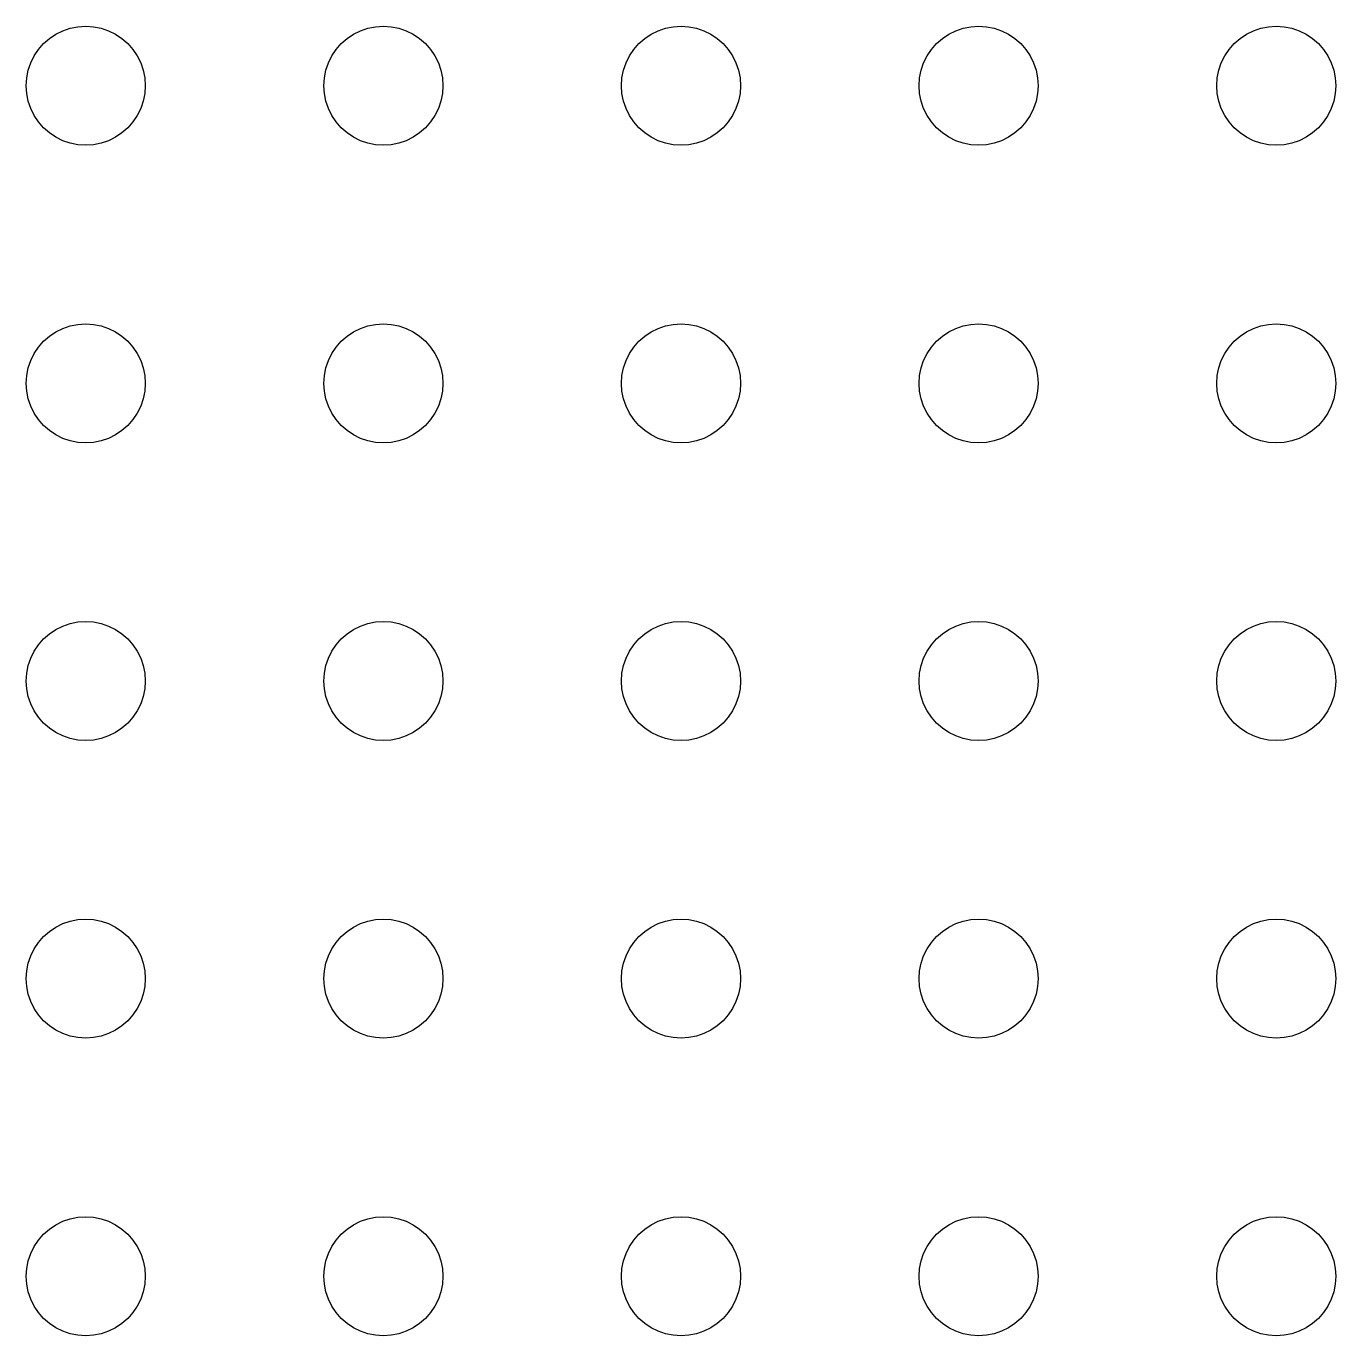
# Model space of a CAD drawing. Header units: metres. Extents: x -141 to 141, y -141 to 141.
# Drawn here: x -3 to 63, y -3 to 63 of the extents above; entities that cross this region are included whole.
import ezdxf

# ---------------------------------------------------------------- set-up
doc = ezdxf.new("R2010")
doc.units = ezdxf.units.M

msp = doc.modelspace()

# ---------------------------------------------------------------- linework, layer by layer
for p, q in [((-1.5, 62.5981), (-1.14804, 62.7716)), ((-1.14804, 62.7716), (-0.77644, 62.8978)), ((-0.77644, 62.8978), (-0.39157, 62.9743)), ((-0.39157, 62.9743), (0, 63)), ((0, 63), (0.39157, 62.9743)), ((0.39157, 62.9743), (0.77644, 62.8978)), ((0.77644, 62.8978), (1.14804, 62.7716)), ((1.14804, 62.7716), (1.5, 62.5981)), ((13.5, 62.5981), (13.8519, 62.7716)), ((13.8519, 62.7716), (14.2235, 62.8978)), ((14.2235, 62.8978), (14.6084, 62.9743)), ((14.6084, 62.9743), (15, 63)), ((15, 63), (15.3916, 62.9743)), ((15.3916, 62.9743), (15.7764, 62.8978)), ((15.7764, 62.8978), (16.148, 62.7716)), ((16.148, 62.7716), (16.5, 62.5981)), ((28.5, 62.5981), (28.8519, 62.7716)), ((28.8519, 62.7716), (29.2235, 62.8978)), ((29.2235, 62.8978), (29.6084, 62.9743)), ((29.6084, 62.9743), (30, 63)), ((30, 63), (30.3916, 62.9743)), ((30.3916, 62.9743), (30.7764, 62.8978)), ((30.7764, 62.8978), (31.148, 62.7716)), ((31.148, 62.7716), (31.5, 62.5981)), ((43.5, 62.5981), (43.8519, 62.7716)), ((43.8519, 62.7716), (44.2235, 62.8978)), ((44.2235, 62.8978), (44.6084, 62.9743)), ((44.6084, 62.9743), (45, 63)), ((45, 63), (45.3916, 62.9743)), ((45.3916, 62.9743), (45.7765, 62.8978)), ((45.7765, 62.8978), (46.148, 62.7716)), ((46.148, 62.7716), (46.5, 62.5981)), ((58.5, 62.5981), (58.8519, 62.7716)), ((58.8519, 62.7716), (59.2235, 62.8978)), ((59.2235, 62.8978), (59.6084, 62.9743)), ((59.6084, 62.9743), (60, 63)), ((60, 63), (60.3916, 62.9743)), ((60.3916, 62.9743), (60.7765, 62.8978)), ((60.7765, 62.8978), (61.148, 62.7716)), ((61.148, 62.7716), (61.5, 62.5981)), ((-2.38005, 61.8263), (-2.12131, 62.1213)), ((-2.12131, 62.1213), (-1.82628, 62.3801)), ((-1.82628, 62.3801), (-1.5, 62.5981)), ((1.5, 62.5981), (1.82628, 62.3801)), ((1.82628, 62.3801), (2.12131, 62.1213)), ((2.12131, 62.1213), (2.38005, 61.8263)), ((12.6199, 61.8263), (12.8787, 62.1213)), ((12.8787, 62.1213), (13.1737, 62.3801)), ((13.1737, 62.3801), (13.5, 62.5981)), ((16.5, 62.5981), (16.8263, 62.3801)), ((16.8263, 62.3801), (17.1213, 62.1213)), ((17.1213, 62.1213), (17.3801, 61.8263)), ((27.6199, 61.8263), (27.8787, 62.1213)), ((27.8787, 62.1213), (28.1737, 62.3801)), ((28.1737, 62.3801), (28.5, 62.5981)), ((31.5, 62.5981), (31.8263, 62.3801)), ((31.8263, 62.3801), (32.1213, 62.1213)), ((32.1213, 62.1213), (32.3801, 61.8263)), ((42.6199, 61.8263), (42.8787, 62.1213)), ((42.8787, 62.1213), (43.1737, 62.3801)), ((43.1737, 62.3801), (43.5, 62.5981)), ((46.5, 62.5981), (46.8263, 62.3801)), ((46.8263, 62.3801), (47.1213, 62.1213)), ((47.1213, 62.1213), (47.3801, 61.8263)), ((57.6199, 61.8263), (57.8787, 62.1213)), ((57.8787, 62.1213), (58.1737, 62.3801)), ((58.1737, 62.3801), (58.5, 62.5981)), ((61.5, 62.5981), (61.8263, 62.3801)), ((61.8263, 62.3801), (62.1213, 62.1213)), ((62.1213, 62.1213), (62.3801, 61.8263)), ((-2.77164, 61.148), (-2.59807, 61.5)), ((-2.59807, 61.5), (-2.38005, 61.8263)), ((2.38005, 61.8263), (2.59807, 61.5)), ((2.59807, 61.5), (2.77164, 61.148)), ((12.2283, 61.148), (12.4019, 61.5)), ((12.4019, 61.5), (12.6199, 61.8263)), ((17.3801, 61.8263), (17.5981, 61.5)), ((17.5981, 61.5), (17.7716, 61.148)), ((27.2283, 61.148), (27.4019, 61.5)), ((27.4019, 61.5), (27.6199, 61.8263)), ((32.3801, 61.8263), (32.5981, 61.5)), ((32.5981, 61.5), (32.7716, 61.148)), ((42.2284, 61.148), (42.4019, 61.5)), ((42.4019, 61.5), (42.6199, 61.8263)), ((47.3801, 61.8263), (47.5981, 61.5)), ((47.5981, 61.5), (47.7716, 61.148)), ((57.2284, 61.148), (57.4019, 61.5)), ((57.4019, 61.5), (57.6199, 61.8263)), ((62.3801, 61.8263), (62.5981, 61.5)), ((62.5981, 61.5), (62.7716, 61.148)), ((-2.97432, 60.3916), (-2.89777, 60.7765)), ((-2.89777, 60.7765), (-2.77164, 61.148)), ((2.77164, 61.148), (2.89777, 60.7765)), ((2.89777, 60.7765), (2.97432, 60.3916)), ((12.0257, 60.3916), (12.1022, 60.7765)), ((12.1022, 60.7765), (12.2283, 61.148)), ((17.7716, 61.148), (17.8978, 60.7765)), ((17.8978, 60.7765), (17.9743, 60.3916)), ((27.0257, 60.3916), (27.1022, 60.7765)), ((27.1022, 60.7765), (27.2283, 61.148)), ((32.7716, 61.148), (32.8978, 60.7765)), ((32.8978, 60.7765), (32.9743, 60.3916)), ((42.0257, 60.3916), (42.1022, 60.7765)), ((42.1022, 60.7765), (42.2284, 61.148)), ((47.7716, 61.148), (47.8978, 60.7765)), ((47.8978, 60.7765), (47.9743, 60.3916)), ((57.0257, 60.3916), (57.1022, 60.7765)), ((57.1022, 60.7765), (57.2284, 61.148)), ((62.7716, 61.148), (62.8978, 60.7765)), ((62.8978, 60.7765), (62.9743, 60.3916)), ((-3, 60), (-2.97432, 60.3916)), ((2.97432, 60.3916), (3, 60)), ((12, 60), (12.0257, 60.3916)), ((17.9743, 60.3916), (18, 60)), ((27, 60), (27.0257, 60.3916)), ((32.9743, 60.3916), (33, 60)), ((42, 60), (42.0257, 60.3916)), ((47.9743, 60.3916), (48, 60)), ((57, 60), (57.0257, 60.3916)), ((62.9743, 60.3916), (63, 60)), ((-2.97432, 59.6084), (-3, 60)), ((-2.89777, 59.2235), (-2.97432, 59.6084)), ((2.97432, 59.6084), (2.89777, 59.2235)), ((3, 60), (2.97432, 59.6084)), ((12.0257, 59.6084), (12, 60)), ((12.1022, 59.2235), (12.0257, 59.6084)), ((17.9743, 59.6084), (17.8978, 59.2235)), ((18, 60), (17.9743, 59.6084)), ((27.0257, 59.6084), (27, 60)), ((27.1022, 59.2235), (27.0257, 59.6084)), ((32.9743, 59.6084), (32.8978, 59.2235)), ((33, 60), (32.9743, 59.6084)), ((42.0257, 59.6084), (42, 60)), ((42.1022, 59.2235), (42.0257, 59.6084)), ((47.9743, 59.6084), (47.8978, 59.2235)), ((48, 60), (47.9743, 59.6084)), ((57.0257, 59.6084), (57, 60)), ((57.1022, 59.2235), (57.0257, 59.6084)), ((62.9743, 59.6084), (62.8978, 59.2235)), ((63, 60), (62.9743, 59.6084)), ((-2.77164, 58.8519), (-2.89777, 59.2235)), ((-2.59807, 58.5), (-2.77164, 58.8519)), ((2.77164, 58.8519), (2.59807, 58.5)), ((2.89777, 59.2235), (2.77164, 58.8519)), ((12.2283, 58.8519), (12.1022, 59.2235)), ((12.4019, 58.5), (12.2283, 58.8519)), ((17.7716, 58.8519), (17.5981, 58.5)), ((17.8978, 59.2235), (17.7716, 58.8519)), ((27.2283, 58.8519), (27.1022, 59.2235)), ((27.4019, 58.5), (27.2283, 58.8519)), ((32.7716, 58.8519), (32.5981, 58.5)), ((32.8978, 59.2235), (32.7716, 58.8519)), ((42.2284, 58.8519), (42.1022, 59.2235)), ((42.4019, 58.5), (42.2284, 58.8519)), ((47.7716, 58.8519), (47.5981, 58.5)), ((47.8978, 59.2235), (47.7716, 58.8519)), ((57.2284, 58.8519), (57.1022, 59.2235)), ((57.4019, 58.5), (57.2284, 58.8519)), ((62.7716, 58.8519), (62.5981, 58.5)), ((62.8978, 59.2235), (62.7716, 58.8519)), ((-2.38005, 58.1737), (-2.59807, 58.5)), ((-2.12131, 57.8787), (-2.38005, 58.1737)), ((2.38005, 58.1737), (2.12131, 57.8787)), ((2.59807, 58.5), (2.38005, 58.1737)), ((12.6199, 58.1737), (12.4019, 58.5)), ((12.8787, 57.8787), (12.6199, 58.1737)), ((17.3801, 58.1737), (17.1213, 57.8787)), ((17.5981, 58.5), (17.3801, 58.1737)), ((27.6199, 58.1737), (27.4019, 58.5)), ((27.8787, 57.8787), (27.6199, 58.1737)), ((32.3801, 58.1737), (32.1213, 57.8787)), ((32.5981, 58.5), (32.3801, 58.1737)), ((42.6199, 58.1737), (42.4019, 58.5)), ((42.8787, 57.8787), (42.6199, 58.1737)), ((47.3801, 58.1737), (47.1213, 57.8787)), ((47.5981, 58.5), (47.3801, 58.1737)), ((57.6199, 58.1737), (57.4019, 58.5)), ((57.8787, 57.8787), (57.6199, 58.1737)), ((62.3801, 58.1737), (62.1213, 57.8787)), ((62.5981, 58.5), (62.3801, 58.1737)), ((-1.82628, 57.6199), (-2.12131, 57.8787)), ((-1.5, 57.4019), (-1.82628, 57.6199)), ((1.82628, 57.6199), (1.5, 57.4019)), ((2.12131, 57.8787), (1.82628, 57.6199)), ((13.1737, 57.6199), (12.8787, 57.8787)), ((13.5, 57.4019), (13.1737, 57.6199)), ((16.8263, 57.6199), (16.5, 57.4019)), ((17.1213, 57.8787), (16.8263, 57.6199)), ((28.1737, 57.6199), (27.8787, 57.8787)), ((28.5, 57.4019), (28.1737, 57.6199)), ((31.8263, 57.6199), (31.5, 57.4019)), ((32.1213, 57.8787), (31.8263, 57.6199)), ((43.1737, 57.6199), (42.8787, 57.8787)), ((43.5, 57.4019), (43.1737, 57.6199)), ((46.8263, 57.6199), (46.5, 57.4019)), ((47.1213, 57.8787), (46.8263, 57.6199)), ((58.1737, 57.6199), (57.8787, 57.8787)), ((58.5, 57.4019), (58.1737, 57.6199)), ((61.8263, 57.6199), (61.5, 57.4019)), ((62.1213, 57.8787), (61.8263, 57.6199)), ((-1.14804, 57.2284), (-1.5, 57.4019)), ((-0.77644, 57.1022), (-1.14804, 57.2284)), ((-0.39157, 57.0257), (-0.77644, 57.1022)), ((0, 57), (-0.39157, 57.0257)), ((0.39157, 57.0257), (0, 57)), ((0.77644, 57.1022), (0.39157, 57.0257)), ((1.14804, 57.2284), (0.77644, 57.1022)), ((1.5, 57.4019), (1.14804, 57.2284)), ((13.8519, 57.2284), (13.5, 57.4019)), ((14.2235, 57.1022), (13.8519, 57.2284)), ((14.6084, 57.0257), (14.2235, 57.1022)), ((15, 57), (14.6084, 57.0257)), ((15.3916, 57.0257), (15, 57)), ((15.7764, 57.1022), (15.3916, 57.0257)), ((16.148, 57.2284), (15.7764, 57.1022)), ((16.5, 57.4019), (16.148, 57.2284)), ((28.8519, 57.2284), (28.5, 57.4019)), ((29.2235, 57.1022), (28.8519, 57.2284)), ((29.6084, 57.0257), (29.2235, 57.1022)), ((30, 57), (29.6084, 57.0257)), ((30.3916, 57.0257), (30, 57)), ((30.7764, 57.1022), (30.3916, 57.0257)), ((31.148, 57.2284), (30.7764, 57.1022)), ((31.5, 57.4019), (31.148, 57.2284)), ((43.8519, 57.2284), (43.5, 57.4019)), ((44.2235, 57.1022), (43.8519, 57.2284)), ((44.6084, 57.0257), (44.2235, 57.1022)), ((45, 57), (44.6084, 57.0257)), ((45.3916, 57.0257), (45, 57)), ((45.7765, 57.1022), (45.3916, 57.0257)), ((46.148, 57.2284), (45.7765, 57.1022)), ((46.5, 57.4019), (46.148, 57.2284)), ((58.8519, 57.2284), (58.5, 57.4019)), ((59.2235, 57.1022), (58.8519, 57.2284)), ((59.6084, 57.0257), (59.2235, 57.1022)), ((60, 57), (59.6084, 57.0257)), ((60.3916, 57.0257), (60, 57)), ((60.7765, 57.1022), (60.3916, 57.0257)), ((61.148, 57.2284), (60.7765, 57.1022)), ((61.5, 57.4019), (61.148, 57.2284)), ((-1.82628, 47.3801), (-1.5, 47.5981)), ((-1.5, 47.5981), (-1.14804, 47.7716)), ((-1.14804, 47.7716), (-0.77644, 47.8978)), ((-0.77644, 47.8978), (-0.39157, 47.9743)), ((-0.39157, 47.9743), (0, 48)), ((0, 48), (0.39157, 47.9743)), ((0.39157, 47.9743), (0.77644, 47.8978)), ((0.77644, 47.8978), (1.14804, 47.7716)), ((1.14804, 47.7716), (1.5, 47.5981)), ((1.5, 47.5981), (1.82628, 47.3801)), ((13.1737, 47.3801), (13.5, 47.5981)), ((13.5, 47.5981), (13.8519, 47.7716)), ((13.8519, 47.7716), (14.2235, 47.8978)), ((14.2235, 47.8978), (14.6084, 47.9743)), ((14.6084, 47.9743), (15, 48)), ((15, 48), (15.3916, 47.9743)), ((15.3916, 47.9743), (15.7764, 47.8978)), ((15.7764, 47.8978), (16.148, 47.7716)), ((16.148, 47.7716), (16.5, 47.5981)), ((16.5, 47.5981), (16.8263, 47.3801)), ((28.1737, 47.3801), (28.5, 47.5981)), ((28.5, 47.5981), (28.8519, 47.7716)), ((28.8519, 47.7716), (29.2235, 47.8978)), ((29.2235, 47.8978), (29.6084, 47.9743)), ((29.6084, 47.9743), (30, 48)), ((30, 48), (30.3916, 47.9743)), ((30.3916, 47.9743), (30.7764, 47.8978)), ((30.7764, 47.8978), (31.148, 47.7716)), ((31.148, 47.7716), (31.5, 47.5981)), ((31.5, 47.5981), (31.8263, 47.3801)), ((43.1737, 47.3801), (43.5, 47.5981)), ((43.5, 47.5981), (43.8519, 47.7716)), ((43.8519, 47.7716), (44.2235, 47.8978)), ((44.2235, 47.8978), (44.6084, 47.9743)), ((44.6084, 47.9743), (45, 48)), ((45, 48), (45.3916, 47.9743)), ((45.3916, 47.9743), (45.7765, 47.8978)), ((45.7765, 47.8978), (46.148, 47.7716)), ((46.148, 47.7716), (46.5, 47.5981)), ((46.5, 47.5981), (46.8263, 47.3801)), ((58.1737, 47.3801), (58.5, 47.5981)), ((58.5, 47.5981), (58.8519, 47.7716)), ((58.8519, 47.7716), (59.2235, 47.8978)), ((59.2235, 47.8978), (59.6084, 47.9743)), ((59.6084, 47.9743), (60, 48)), ((60, 48), (60.3916, 47.9743)), ((60.3916, 47.9743), (60.7765, 47.8978)), ((60.7765, 47.8978), (61.148, 47.7716)), ((61.148, 47.7716), (61.5, 47.5981)), ((61.5, 47.5981), (61.8263, 47.3801)), ((-2.38005, 46.8263), (-2.12131, 47.1213)), ((-2.12131, 47.1213), (-1.82628, 47.3801)), ((1.82628, 47.3801), (2.12131, 47.1213)), ((2.12131, 47.1213), (2.38005, 46.8263)), ((12.6199, 46.8263), (12.8787, 47.1213)), ((12.8787, 47.1213), (13.1737, 47.3801)), ((16.8263, 47.3801), (17.1213, 47.1213)), ((17.1213, 47.1213), (17.3801, 46.8263)), ((27.6199, 46.8263), (27.8787, 47.1213)), ((27.8787, 47.1213), (28.1737, 47.3801)), ((31.8263, 47.3801), (32.1213, 47.1213)), ((32.1213, 47.1213), (32.3801, 46.8263)), ((42.6199, 46.8263), (42.8787, 47.1213)), ((42.8787, 47.1213), (43.1737, 47.3801)), ((46.8263, 47.3801), (47.1213, 47.1213)), ((47.1213, 47.1213), (47.3801, 46.8263)), ((57.6199, 46.8263), (57.8787, 47.1213)), ((57.8787, 47.1213), (58.1737, 47.3801)), ((61.8263, 47.3801), (62.1213, 47.1213)), ((62.1213, 47.1213), (62.3801, 46.8263)), ((-2.77164, 46.148), (-2.59807, 46.5)), ((-2.59807, 46.5), (-2.38005, 46.8263)), ((2.38005, 46.8263), (2.59807, 46.5)), ((2.59807, 46.5), (2.77164, 46.148)), ((12.2283, 46.148), (12.4019, 46.5)), ((12.4019, 46.5), (12.6199, 46.8263)), ((17.3801, 46.8263), (17.5981, 46.5)), ((17.5981, 46.5), (17.7716, 46.148)), ((27.2283, 46.148), (27.4019, 46.5)), ((27.4019, 46.5), (27.6199, 46.8263)), ((32.3801, 46.8263), (32.5981, 46.5)), ((32.5981, 46.5), (32.7716, 46.148)), ((42.2284, 46.148), (42.4019, 46.5)), ((42.4019, 46.5), (42.6199, 46.8263)), ((47.3801, 46.8263), (47.5981, 46.5)), ((47.5981, 46.5), (47.7716, 46.148)), ((57.2284, 46.148), (57.4019, 46.5)), ((57.4019, 46.5), (57.6199, 46.8263)), ((62.3801, 46.8263), (62.5981, 46.5)), ((62.5981, 46.5), (62.7716, 46.148)), ((-2.97432, 45.3916), (-2.89777, 45.7765)), ((-2.89777, 45.7765), (-2.77164, 46.148)), ((2.77164, 46.148), (2.89777, 45.7765)), ((2.89777, 45.7765), (2.97432, 45.3916)), ((12.0257, 45.3916), (12.1022, 45.7765)), ((12.1022, 45.7765), (12.2283, 46.148)), ((17.7716, 46.148), (17.8978, 45.7765)), ((17.8978, 45.7765), (17.9743, 45.3916)), ((27.0257, 45.3916), (27.1022, 45.7765)), ((27.1022, 45.7765), (27.2283, 46.148)), ((32.7716, 46.148), (32.8978, 45.7765)), ((32.8978, 45.7765), (32.9743, 45.3916)), ((42.0257, 45.3916), (42.1022, 45.7765)), ((42.1022, 45.7765), (42.2284, 46.148)), ((47.7716, 46.148), (47.8978, 45.7765)), ((47.8978, 45.7765), (47.9743, 45.3916)), ((57.0257, 45.3916), (57.1022, 45.7765)), ((57.1022, 45.7765), (57.2284, 46.148)), ((62.7716, 46.148), (62.8978, 45.7765)), ((62.8978, 45.7765), (62.9743, 45.3916)), ((-3, 45), (-2.97432, 45.3916)), ((-2.97432, 44.6084), (-3, 45)), ((2.97432, 45.3916), (3, 45)), ((3, 45), (2.97432, 44.6084)), ((12, 45), (12.0257, 45.3916)), ((12.0257, 44.6084), (12, 45)), ((17.9743, 45.3916), (18, 45)), ((18, 45), (17.9743, 44.6084)), ((27, 45), (27.0257, 45.3916)), ((27.0257, 44.6084), (27, 45)), ((32.9743, 45.3916), (33, 45)), ((33, 45), (32.9743, 44.6084)), ((42, 45), (42.0257, 45.3916)), ((42.0257, 44.6084), (42, 45)), ((47.9743, 45.3916), (48, 45)), ((48, 45), (47.9743, 44.6084)), ((57, 45), (57.0257, 45.3916)), ((57.0257, 44.6084), (57, 45)), ((62.9743, 45.3916), (63, 45)), ((63, 45), (62.9743, 44.6084)), ((-2.89777, 44.2235), (-2.97432, 44.6084)), ((-2.77164, 43.8519), (-2.89777, 44.2235)), ((2.89777, 44.2235), (2.77164, 43.8519)), ((2.97432, 44.6084), (2.89777, 44.2235)), ((12.1022, 44.2235), (12.0257, 44.6084)), ((12.2283, 43.8519), (12.1022, 44.2235)), ((17.8978, 44.2235), (17.7716, 43.8519)), ((17.9743, 44.6084), (17.8978, 44.2235)), ((27.1022, 44.2235), (27.0257, 44.6084)), ((27.2283, 43.8519), (27.1022, 44.2235)), ((32.8978, 44.2235), (32.7716, 43.8519)), ((32.9743, 44.6084), (32.8978, 44.2235)), ((42.1022, 44.2235), (42.0257, 44.6084)), ((42.2284, 43.8519), (42.1022, 44.2235)), ((47.8978, 44.2235), (47.7716, 43.8519)), ((47.9743, 44.6084), (47.8978, 44.2235)), ((57.1022, 44.2235), (57.0257, 44.6084)), ((57.2284, 43.8519), (57.1022, 44.2235)), ((62.8978, 44.2235), (62.7716, 43.8519)), ((62.9743, 44.6084), (62.8978, 44.2235)), ((-2.59807, 43.5), (-2.77164, 43.8519)), ((2.77164, 43.8519), (2.59807, 43.5)), ((12.4019, 43.5), (12.2283, 43.8519)), ((17.7716, 43.8519), (17.5981, 43.5)), ((27.4019, 43.5), (27.2283, 43.8519)), ((32.7716, 43.8519), (32.5981, 43.5)), ((42.4019, 43.5), (42.2284, 43.8519)), ((47.7716, 43.8519), (47.5981, 43.5)), ((57.4019, 43.5), (57.2284, 43.8519)), ((62.7716, 43.8519), (62.5981, 43.5)), ((-2.38005, 43.1737), (-2.59807, 43.5)), ((-2.12131, 42.8787), (-2.38005, 43.1737)), ((2.38005, 43.1737), (2.12131, 42.8787)), ((2.59807, 43.5), (2.38005, 43.1737)), ((12.6199, 43.1737), (12.4019, 43.5)), ((12.8787, 42.8787), (12.6199, 43.1737)), ((17.3801, 43.1737), (17.1213, 42.8787)), ((17.5981, 43.5), (17.3801, 43.1737)), ((27.6199, 43.1737), (27.4019, 43.5)), ((27.8787, 42.8787), (27.6199, 43.1737)), ((32.3801, 43.1737), (32.1213, 42.8787)), ((32.5981, 43.5), (32.3801, 43.1737)), ((42.6199, 43.1737), (42.4019, 43.5)), ((42.8787, 42.8787), (42.6199, 43.1737)), ((47.3801, 43.1737), (47.1213, 42.8787)), ((47.5981, 43.5), (47.3801, 43.1737)), ((57.6199, 43.1737), (57.4019, 43.5)), ((57.8787, 42.8787), (57.6199, 43.1737)), ((62.3801, 43.1737), (62.1213, 42.8787)), ((62.5981, 43.5), (62.3801, 43.1737)), ((-1.82628, 42.6199), (-2.12131, 42.8787)), ((-1.5, 42.4019), (-1.82628, 42.6199)), ((-1.14804, 42.2284), (-1.5, 42.4019)), ((1.5, 42.4019), (1.14804, 42.2284)), ((1.82628, 42.6199), (1.5, 42.4019)), ((2.12131, 42.8787), (1.82628, 42.6199)), ((13.1737, 42.6199), (12.8787, 42.8787)), ((13.5, 42.4019), (13.1737, 42.6199)), ((13.8519, 42.2284), (13.5, 42.4019)), ((16.5, 42.4019), (16.148, 42.2284)), ((16.8263, 42.6199), (16.5, 42.4019)), ((17.1213, 42.8787), (16.8263, 42.6199)), ((28.1737, 42.6199), (27.8787, 42.8787)), ((28.5, 42.4019), (28.1737, 42.6199)), ((28.8519, 42.2284), (28.5, 42.4019)), ((31.5, 42.4019), (31.148, 42.2284)), ((31.8263, 42.6199), (31.5, 42.4019)), ((32.1213, 42.8787), (31.8263, 42.6199)), ((43.1737, 42.6199), (42.8787, 42.8787)), ((43.5, 42.4019), (43.1737, 42.6199)), ((43.8519, 42.2284), (43.5, 42.4019)), ((46.5, 42.4019), (46.148, 42.2284)), ((46.8263, 42.6199), (46.5, 42.4019)), ((47.1213, 42.8787), (46.8263, 42.6199)), ((58.1737, 42.6199), (57.8787, 42.8787)), ((58.5, 42.4019), (58.1737, 42.6199)), ((58.8519, 42.2284), (58.5, 42.4019)), ((61.5, 42.4019), (61.148, 42.2284)), ((61.8263, 42.6199), (61.5, 42.4019)), ((62.1213, 42.8787), (61.8263, 42.6199)), ((-0.77644, 42.1022), (-1.14804, 42.2284)), ((-0.39157, 42.0257), (-0.77644, 42.1022)), ((0, 42), (-0.39157, 42.0257)), ((0.39157, 42.0257), (0, 42)), ((0.77644, 42.1022), (0.39157, 42.0257)), ((1.14804, 42.2284), (0.77644, 42.1022)), ((14.2235, 42.1022), (13.8519, 42.2284)), ((14.6084, 42.0257), (14.2235, 42.1022)), ((15, 42), (14.6084, 42.0257)), ((15.3916, 42.0257), (15, 42)), ((15.7764, 42.1022), (15.3916, 42.0257)), ((16.148, 42.2284), (15.7764, 42.1022)), ((29.2235, 42.1022), (28.8519, 42.2284)), ((29.6084, 42.0257), (29.2235, 42.1022)), ((30, 42), (29.6084, 42.0257)), ((30.3916, 42.0257), (30, 42)), ((30.7764, 42.1022), (30.3916, 42.0257)), ((31.148, 42.2284), (30.7764, 42.1022)), ((44.2235, 42.1022), (43.8519, 42.2284)), ((44.6084, 42.0257), (44.2235, 42.1022)), ((45, 42), (44.6084, 42.0257)), ((45.3916, 42.0257), (45, 42)), ((45.7765, 42.1022), (45.3916, 42.0257)), ((46.148, 42.2284), (45.7765, 42.1022)), ((59.2235, 42.1022), (58.8519, 42.2284)), ((59.6084, 42.0257), (59.2235, 42.1022)), ((60, 42), (59.6084, 42.0257)), ((60.3916, 42.0257), (60, 42)), ((60.7765, 42.1022), (60.3916, 42.0257)), ((61.148, 42.2284), (60.7765, 42.1022)), ((-0.39157, 32.9743), (0, 33)), ((0, 33), (0.39157, 32.9743)), ((14.6084, 32.9743), (15, 33)), ((15, 33), (15.3916, 32.9743)), ((29.6084, 32.9743), (30, 33)), ((30, 33), (30.3916, 32.9743)), ((44.6084, 32.9743), (45, 33)), ((45, 33), (45.3916, 32.9743)), ((59.6084, 32.9743), (60, 33)), ((60, 33), (60.3916, 32.9743)), ((-2.12131, 32.1213), (-1.82628, 32.3801)), ((-1.82628, 32.3801), (-1.5, 32.5981)), ((-1.5, 32.5981), (-1.14804, 32.7716)), ((-1.14804, 32.7716), (-0.77644, 32.8978)), ((-0.77644, 32.8978), (-0.39157, 32.9743)), ((0.39157, 32.9743), (0.77644, 32.8978)), ((0.77644, 32.8978), (1.14804, 32.7716)), ((1.14804, 32.7716), (1.5, 32.5981)), ((1.5, 32.5981), (1.82628, 32.3801)), ((1.82628, 32.3801), (2.12131, 32.1213)), ((12.8787, 32.1213), (13.1737, 32.3801)), ((13.1737, 32.3801), (13.5, 32.5981)), ((13.5, 32.5981), (13.8519, 32.7716)), ((13.8519, 32.7716), (14.2235, 32.8978)), ((14.2235, 32.8978), (14.6084, 32.9743)), ((15.3916, 32.9743), (15.7764, 32.8978)), ((15.7764, 32.8978), (16.148, 32.7716)), ((16.148, 32.7716), (16.5, 32.5981)), ((16.5, 32.5981), (16.8263, 32.3801)), ((16.8263, 32.3801), (17.1213, 32.1213)), ((27.8787, 32.1213), (28.1737, 32.3801)), ((28.1737, 32.3801), (28.5, 32.5981)), ((28.5, 32.5981), (28.8519, 32.7716)), ((28.8519, 32.7716), (29.2235, 32.8978)), ((29.2235, 32.8978), (29.6084, 32.9743)), ((30.3916, 32.9743), (30.7764, 32.8978)), ((30.7764, 32.8978), (31.148, 32.7716)), ((31.148, 32.7716), (31.5, 32.5981)), ((31.5, 32.5981), (31.8263, 32.3801)), ((31.8263, 32.3801), (32.1213, 32.1213)), ((42.8787, 32.1213), (43.1737, 32.3801)), ((43.1737, 32.3801), (43.5, 32.5981)), ((43.5, 32.5981), (43.8519, 32.7716)), ((43.8519, 32.7716), (44.2235, 32.8978)), ((44.2235, 32.8978), (44.6084, 32.9743)), ((45.3916, 32.9743), (45.7765, 32.8978)), ((45.7765, 32.8978), (46.148, 32.7716)), ((46.148, 32.7716), (46.5, 32.5981)), ((46.5, 32.5981), (46.8263, 32.3801)), ((46.8263, 32.3801), (47.1213, 32.1213)), ((57.8787, 32.1213), (58.1737, 32.3801)), ((58.1737, 32.3801), (58.5, 32.5981)), ((58.5, 32.5981), (58.8519, 32.7716)), ((58.8519, 32.7716), (59.2235, 32.8978)), ((59.2235, 32.8978), (59.6084, 32.9743)), ((60.3916, 32.9743), (60.7765, 32.8978)), ((60.7765, 32.8978), (61.148, 32.7716)), ((61.148, 32.7716), (61.5, 32.5981)), ((61.5, 32.5981), (61.8263, 32.3801)), ((61.8263, 32.3801), (62.1213, 32.1213)), ((-2.59807, 31.5), (-2.38005, 31.8263)), ((-2.38005, 31.8263), (-2.12131, 32.1213)), ((2.12131, 32.1213), (2.38005, 31.8263)), ((2.38005, 31.8263), (2.59807, 31.5)), ((12.4019, 31.5), (12.6199, 31.8263)), ((12.6199, 31.8263), (12.8787, 32.1213)), ((17.1213, 32.1213), (17.3801, 31.8263)), ((17.3801, 31.8263), (17.5981, 31.5)), ((27.4019, 31.5), (27.6199, 31.8263)), ((27.6199, 31.8263), (27.8787, 32.1213)), ((32.1213, 32.1213), (32.3801, 31.8263)), ((32.3801, 31.8263), (32.5981, 31.5)), ((42.4019, 31.5), (42.6199, 31.8263)), ((42.6199, 31.8263), (42.8787, 32.1213)), ((47.1213, 32.1213), (47.3801, 31.8263)), ((47.3801, 31.8263), (47.5981, 31.5)), ((57.4019, 31.5), (57.6199, 31.8263)), ((57.6199, 31.8263), (57.8787, 32.1213)), ((62.1213, 32.1213), (62.3801, 31.8263)), ((62.3801, 31.8263), (62.5981, 31.5)), ((-2.89777, 30.7764), (-2.77164, 31.148)), ((-2.77164, 31.148), (-2.59807, 31.5)), ((2.59807, 31.5), (2.77164, 31.148)), ((2.77164, 31.148), (2.89777, 30.7764)), ((12.1022, 30.7764), (12.2283, 31.148)), ((12.2283, 31.148), (12.4019, 31.5)), ((17.5981, 31.5), (17.7716, 31.148)), ((17.7716, 31.148), (17.8978, 30.7764)), ((27.1022, 30.7764), (27.2283, 31.148)), ((27.2283, 31.148), (27.4019, 31.5)), ((32.5981, 31.5), (32.7716, 31.148)), ((32.7716, 31.148), (32.8978, 30.7764)), ((42.1022, 30.7764), (42.2284, 31.148)), ((42.2284, 31.148), (42.4019, 31.5)), ((47.5981, 31.5), (47.7716, 31.148)), ((47.7716, 31.148), (47.8978, 30.7764)), ((57.1022, 30.7764), (57.2284, 31.148)), ((57.2284, 31.148), (57.4019, 31.5)), ((62.5981, 31.5), (62.7716, 31.148)), ((62.7716, 31.148), (62.8978, 30.7764)), ((-3, 30), (-2.97432, 30.3916)), ((-2.97432, 30.3916), (-2.89777, 30.7764)), ((2.89777, 30.7764), (2.97432, 30.3916)), ((2.97432, 30.3916), (3, 30)), ((12, 30), (12.0257, 30.3916)), ((12.0257, 30.3916), (12.1022, 30.7764)), ((17.8978, 30.7764), (17.9743, 30.3916)), ((17.9743, 30.3916), (18, 30)), ((27, 30), (27.0257, 30.3916)), ((27.0257, 30.3916), (27.1022, 30.7764)), ((32.8978, 30.7764), (32.9743, 30.3916)), ((32.9743, 30.3916), (33, 30)), ((42, 30), (42.0257, 30.3916)), ((42.0257, 30.3916), (42.1022, 30.7764)), ((47.8978, 30.7764), (47.9743, 30.3916)), ((47.9743, 30.3916), (48, 30)), ((57, 30), (57.0257, 30.3916)), ((57.0257, 30.3916), (57.1022, 30.7764)), ((62.8978, 30.7764), (62.9743, 30.3916)), ((62.9743, 30.3916), (63, 30)), ((-2.97432, 29.6084), (-3, 30)), ((3, 30), (2.97432, 29.6084)), ((12.0257, 29.6084), (12, 30)), ((18, 30), (17.9743, 29.6084)), ((27.0257, 29.6084), (27, 30)), ((33, 30), (32.9743, 29.6084)), ((42.0257, 29.6084), (42, 30)), ((48, 30), (47.9743, 29.6084)), ((57.0257, 29.6084), (57, 30)), ((63, 30), (62.9743, 29.6084)), ((-2.89777, 29.2235), (-2.97432, 29.6084)), ((-2.77164, 28.8519), (-2.89777, 29.2235)), ((2.89777, 29.2235), (2.77164, 28.8519)), ((2.97432, 29.6084), (2.89777, 29.2235)), ((12.1022, 29.2235), (12.0257, 29.6084)), ((12.2283, 28.8519), (12.1022, 29.2235)), ((17.8978, 29.2235), (17.7716, 28.8519)), ((17.9743, 29.6084), (17.8978, 29.2235)), ((27.1022, 29.2235), (27.0257, 29.6084)), ((27.2283, 28.8519), (27.1022, 29.2235)), ((32.8978, 29.2235), (32.7716, 28.8519)), ((32.9743, 29.6084), (32.8978, 29.2235)), ((42.1022, 29.2235), (42.0257, 29.6084)), ((42.2284, 28.8519), (42.1022, 29.2235)), ((47.8978, 29.2235), (47.7716, 28.8519)), ((47.9743, 29.6084), (47.8978, 29.2235)), ((57.1022, 29.2235), (57.0257, 29.6084)), ((57.2284, 28.8519), (57.1022, 29.2235)), ((62.8978, 29.2235), (62.7716, 28.8519)), ((62.9743, 29.6084), (62.8978, 29.2235)), ((-2.59807, 28.5), (-2.77164, 28.8519)), ((-2.38005, 28.1737), (-2.59807, 28.5)), ((2.59807, 28.5), (2.38005, 28.1737)), ((2.77164, 28.8519), (2.59807, 28.5)), ((12.4019, 28.5), (12.2283, 28.8519)), ((12.6199, 28.1737), (12.4019, 28.5)), ((17.5981, 28.5), (17.3801, 28.1737)), ((17.7716, 28.8519), (17.5981, 28.5)), ((27.4019, 28.5), (27.2283, 28.8519)), ((27.6199, 28.1737), (27.4019, 28.5)), ((32.5981, 28.5), (32.3801, 28.1737)), ((32.7716, 28.8519), (32.5981, 28.5)), ((42.4019, 28.5), (42.2284, 28.8519)), ((42.6199, 28.1737), (42.4019, 28.5)), ((47.5981, 28.5), (47.3801, 28.1737)), ((47.7716, 28.8519), (47.5981, 28.5)), ((57.4019, 28.5), (57.2284, 28.8519)), ((57.6199, 28.1737), (57.4019, 28.5)), ((62.5981, 28.5), (62.3801, 28.1737)), ((62.7716, 28.8519), (62.5981, 28.5)), ((-2.12131, 27.8787), (-2.38005, 28.1737)), ((-1.82628, 27.6199), (-2.12131, 27.8787)), ((2.12131, 27.8787), (1.82628, 27.6199)), ((2.38005, 28.1737), (2.12131, 27.8787)), ((12.8787, 27.8787), (12.6199, 28.1737)), ((13.1737, 27.6199), (12.8787, 27.8787)), ((17.1213, 27.8787), (16.8263, 27.6199)), ((17.3801, 28.1737), (17.1213, 27.8787)), ((27.8787, 27.8787), (27.6199, 28.1737)), ((28.1737, 27.6199), (27.8787, 27.8787)), ((32.1213, 27.8787), (31.8263, 27.6199)), ((32.3801, 28.1737), (32.1213, 27.8787)), ((42.8787, 27.8787), (42.6199, 28.1737)), ((43.1737, 27.6199), (42.8787, 27.8787)), ((47.1213, 27.8787), (46.8263, 27.6199)), ((47.3801, 28.1737), (47.1213, 27.8787)), ((57.8787, 27.8787), (57.6199, 28.1737)), ((58.1737, 27.6199), (57.8787, 27.8787)), ((62.1213, 27.8787), (61.8263, 27.6199)), ((62.3801, 28.1737), (62.1213, 27.8787)), ((-1.5, 27.4019), (-1.82628, 27.6199)), ((-1.14804, 27.2283), (-1.5, 27.4019)), ((-0.77644, 27.1022), (-1.14804, 27.2283)), ((-0.39157, 27.0257), (-0.77644, 27.1022)), ((0.77644, 27.1022), (0.39157, 27.0257)), ((1.14804, 27.2283), (0.77644, 27.1022)), ((1.5, 27.4019), (1.14804, 27.2283)), ((1.82628, 27.6199), (1.5, 27.4019)), ((13.5, 27.4019), (13.1737, 27.6199)), ((13.8519, 27.2283), (13.5, 27.4019)), ((14.2235, 27.1022), (13.8519, 27.2283)), ((14.6084, 27.0257), (14.2235, 27.1022)), ((15.7764, 27.1022), (15.3916, 27.0257)), ((16.148, 27.2283), (15.7764, 27.1022)), ((16.5, 27.4019), (16.148, 27.2283)), ((16.8263, 27.6199), (16.5, 27.4019)), ((28.5, 27.4019), (28.1737, 27.6199)), ((28.8519, 27.2283), (28.5, 27.4019)), ((29.2235, 27.1022), (28.8519, 27.2283)), ((29.6084, 27.0257), (29.2235, 27.1022)), ((30.7764, 27.1022), (30.3916, 27.0257)), ((31.148, 27.2283), (30.7764, 27.1022)), ((31.5, 27.4019), (31.148, 27.2283)), ((31.8263, 27.6199), (31.5, 27.4019)), ((43.5, 27.4019), (43.1737, 27.6199)), ((43.8519, 27.2283), (43.5, 27.4019)), ((44.2235, 27.1022), (43.8519, 27.2283)), ((44.6084, 27.0257), (44.2235, 27.1022)), ((45.7765, 27.1022), (45.3916, 27.0257)), ((46.148, 27.2283), (45.7765, 27.1022)), ((46.5, 27.4019), (46.148, 27.2283)), ((46.8263, 27.6199), (46.5, 27.4019)), ((58.5, 27.4019), (58.1737, 27.6199)), ((58.8519, 27.2283), (58.5, 27.4019)), ((59.2235, 27.1022), (58.8519, 27.2283)), ((59.6084, 27.0257), (59.2235, 27.1022)), ((60.7765, 27.1022), (60.3916, 27.0257)), ((61.148, 27.2283), (60.7765, 27.1022)), ((61.5, 27.4019), (61.148, 27.2283)), ((61.8263, 27.6199), (61.5, 27.4019)), ((0, 27), (-0.39157, 27.0257)), ((0.39157, 27.0257), (0, 27)), ((15, 27), (14.6084, 27.0257)), ((15.3916, 27.0257), (15, 27)), ((30, 27), (29.6084, 27.0257)), ((30.3916, 27.0257), (30, 27)), ((45, 27), (44.6084, 27.0257)), ((45.3916, 27.0257), (45, 27)), ((60, 27), (59.6084, 27.0257)), ((60.3916, 27.0257), (60, 27)), ((-1.14804, 17.7716), (-0.77644, 17.8978)), ((-0.77644, 17.8978), (-0.39157, 17.9743)), ((-0.39157, 17.9743), (0, 18)), ((0, 18), (0.39157, 17.9743)), ((0.39157, 17.9743), (0.77644, 17.8978)), ((0.77644, 17.8978), (1.14804, 17.7716)), ((13.8519, 17.7716), (14.2235, 17.8978)), ((14.2235, 17.8978), (14.6084, 17.9743)), ((14.6084, 17.9743), (15, 18)), ((15, 18), (15.3916, 17.9743)), ((15.3916, 17.9743), (15.7764, 17.8978)), ((15.7764, 17.8978), (16.148, 17.7716)), ((28.8519, 17.7716), (29.2235, 17.8978)), ((29.2235, 17.8978), (29.6084, 17.9743)), ((29.6084, 17.9743), (30, 18)), ((30, 18), (30.3916, 17.9743)), ((30.3916, 17.9743), (30.7764, 17.8978)), ((30.7764, 17.8978), (31.148, 17.7716)), ((43.8519, 17.7716), (44.2235, 17.8978)), ((44.2235, 17.8978), (44.6084, 17.9743)), ((44.6084, 17.9743), (45, 18)), ((45, 18), (45.3916, 17.9743)), ((45.3916, 17.9743), (45.7765, 17.8978)), ((45.7765, 17.8978), (46.148, 17.7716)), ((58.8519, 17.7716), (59.2235, 17.8978)), ((59.2235, 17.8978), (59.6084, 17.9743)), ((59.6084, 17.9743), (60, 18)), ((60, 18), (60.3916, 17.9743)), ((60.3916, 17.9743), (60.7765, 17.8978)), ((60.7765, 17.8978), (61.148, 17.7716)), ((-2.12131, 17.1213), (-1.82628, 17.3801)), ((-1.82628, 17.3801), (-1.5, 17.5981)), ((-1.5, 17.5981), (-1.14804, 17.7716)), ((1.14804, 17.7716), (1.5, 17.5981)), ((1.5, 17.5981), (1.82628, 17.3801)), ((1.82628, 17.3801), (2.12131, 17.1213)), ((12.8787, 17.1213), (13.1737, 17.3801)), ((13.1737, 17.3801), (13.5, 17.5981)), ((13.5, 17.5981), (13.8519, 17.7716)), ((16.148, 17.7716), (16.5, 17.5981)), ((16.5, 17.5981), (16.8263, 17.3801)), ((16.8263, 17.3801), (17.1213, 17.1213)), ((27.8787, 17.1213), (28.1737, 17.3801)), ((28.1737, 17.3801), (28.5, 17.5981)), ((28.5, 17.5981), (28.8519, 17.7716)), ((31.148, 17.7716), (31.5, 17.5981)), ((31.5, 17.5981), (31.8263, 17.3801)), ((31.8263, 17.3801), (32.1213, 17.1213)), ((42.8787, 17.1213), (43.1737, 17.3801)), ((43.1737, 17.3801), (43.5, 17.5981)), ((43.5, 17.5981), (43.8519, 17.7716)), ((46.148, 17.7716), (46.5, 17.5981)), ((46.5, 17.5981), (46.8263, 17.3801)), ((46.8263, 17.3801), (47.1213, 17.1213)), ((57.8787, 17.1213), (58.1737, 17.3801)), ((58.1737, 17.3801), (58.5, 17.5981)), ((58.5, 17.5981), (58.8519, 17.7716)), ((61.148, 17.7716), (61.5, 17.5981)), ((61.5, 17.5981), (61.8263, 17.3801)), ((61.8263, 17.3801), (62.1213, 17.1213)), ((-2.77164, 16.148), (-2.59807, 16.5)), ((-2.59807, 16.5), (-2.38005, 16.8263)), ((-2.38005, 16.8263), (-2.12131, 17.1213)), ((2.12131, 17.1213), (2.38005, 16.8263)), ((2.38005, 16.8263), (2.59807, 16.5)), ((2.59807, 16.5), (2.77164, 16.148)), ((12.2283, 16.148), (12.4019, 16.5)), ((12.4019, 16.5), (12.6199, 16.8263)), ((12.6199, 16.8263), (12.8787, 17.1213)), ((17.1213, 17.1213), (17.3801, 16.8263)), ((17.3801, 16.8263), (17.5981, 16.5)), ((17.5981, 16.5), (17.7716, 16.148)), ((27.2283, 16.148), (27.4019, 16.5)), ((27.4019, 16.5), (27.6199, 16.8263)), ((27.6199, 16.8263), (27.8787, 17.1213)), ((32.1213, 17.1213), (32.3801, 16.8263)), ((32.3801, 16.8263), (32.5981, 16.5)), ((32.5981, 16.5), (32.7716, 16.148)), ((42.2284, 16.148), (42.4019, 16.5)), ((42.4019, 16.5), (42.6199, 16.8263)), ((42.6199, 16.8263), (42.8787, 17.1213)), ((47.1213, 17.1213), (47.3801, 16.8263)), ((47.3801, 16.8263), (47.5981, 16.5)), ((47.5981, 16.5), (47.7716, 16.148)), ((57.2284, 16.148), (57.4019, 16.5)), ((57.4019, 16.5), (57.6199, 16.8263)), ((57.6199, 16.8263), (57.8787, 17.1213)), ((62.1213, 17.1213), (62.3801, 16.8263)), ((62.3801, 16.8263), (62.5981, 16.5)), ((62.5981, 16.5), (62.7716, 16.148)), ((-2.89777, 15.7764), (-2.77164, 16.148)), ((2.77164, 16.148), (2.89777, 15.7764)), ((12.1022, 15.7764), (12.2283, 16.148)), ((17.7716, 16.148), (17.8978, 15.7764)), ((27.1022, 15.7764), (27.2283, 16.148)), ((32.7716, 16.148), (32.8978, 15.7764)), ((42.1022, 15.7764), (42.2284, 16.148)), ((47.7716, 16.148), (47.8978, 15.7764)), ((57.1022, 15.7764), (57.2284, 16.148)), ((62.7716, 16.148), (62.8978, 15.7764)), ((-3, 15), (-2.97432, 15.3916)), ((-2.97432, 15.3916), (-2.89777, 15.7764)), ((2.89777, 15.7764), (2.97432, 15.3916)), ((2.97432, 15.3916), (3, 15)), ((12, 15), (12.0257, 15.3916)), ((12.0257, 15.3916), (12.1022, 15.7764)), ((17.8978, 15.7764), (17.9743, 15.3916)), ((17.9743, 15.3916), (18, 15)), ((27, 15), (27.0257, 15.3916)), ((27.0257, 15.3916), (27.1022, 15.7764)), ((32.8978, 15.7764), (32.9743, 15.3916)), ((32.9743, 15.3916), (33, 15)), ((42, 15), (42.0257, 15.3916)), ((42.0257, 15.3916), (42.1022, 15.7764)), ((47.8978, 15.7764), (47.9743, 15.3916)), ((47.9743, 15.3916), (48, 15)), ((57, 15), (57.0257, 15.3916)), ((57.0257, 15.3916), (57.1022, 15.7764)), ((62.8978, 15.7764), (62.9743, 15.3916)), ((62.9743, 15.3916), (63, 15)), ((-2.97432, 14.6084), (-3, 15)), ((-2.89777, 14.2235), (-2.97432, 14.6084)), ((2.97432, 14.6084), (2.89777, 14.2235)), ((3, 15), (2.97432, 14.6084)), ((12.0257, 14.6084), (12, 15)), ((12.1022, 14.2235), (12.0257, 14.6084)), ((17.9743, 14.6084), (17.8978, 14.2235)), ((18, 15), (17.9743, 14.6084)), ((27.0257, 14.6084), (27, 15)), ((27.1022, 14.2235), (27.0257, 14.6084)), ((32.9743, 14.6084), (32.8978, 14.2235)), ((33, 15), (32.9743, 14.6084)), ((42.0257, 14.6084), (42, 15)), ((42.1022, 14.2235), (42.0257, 14.6084)), ((47.9743, 14.6084), (47.8978, 14.2235)), ((48, 15), (47.9743, 14.6084)), ((57.0257, 14.6084), (57, 15)), ((57.1022, 14.2235), (57.0257, 14.6084)), ((62.9743, 14.6084), (62.8978, 14.2235)), ((63, 15), (62.9743, 14.6084)), ((-2.77164, 13.8519), (-2.89777, 14.2235)), ((2.89777, 14.2235), (2.77164, 13.8519)), ((12.2283, 13.8519), (12.1022, 14.2235)), ((17.8978, 14.2235), (17.7716, 13.8519)), ((27.2283, 13.8519), (27.1022, 14.2235)), ((32.8978, 14.2235), (32.7716, 13.8519)), ((42.2284, 13.8519), (42.1022, 14.2235)), ((47.8978, 14.2235), (47.7716, 13.8519)), ((57.2284, 13.8519), (57.1022, 14.2235)), ((62.8978, 14.2235), (62.7716, 13.8519)), ((-2.59807, 13.5), (-2.77164, 13.8519)), ((-2.38005, 13.1737), (-2.59807, 13.5)), ((2.59807, 13.5), (2.38005, 13.1737)), ((2.77164, 13.8519), (2.59807, 13.5)), ((12.4019, 13.5), (12.2283, 13.8519)), ((12.6199, 13.1737), (12.4019, 13.5)), ((17.5981, 13.5), (17.3801, 13.1737)), ((17.7716, 13.8519), (17.5981, 13.5)), ((27.4019, 13.5), (27.2283, 13.8519)), ((27.6199, 13.1737), (27.4019, 13.5)), ((32.5981, 13.5), (32.3801, 13.1737)), ((32.7716, 13.8519), (32.5981, 13.5)), ((42.4019, 13.5), (42.2284, 13.8519)), ((42.6199, 13.1737), (42.4019, 13.5)), ((47.5981, 13.5), (47.3801, 13.1737)), ((47.7716, 13.8519), (47.5981, 13.5)), ((57.4019, 13.5), (57.2284, 13.8519)), ((57.6199, 13.1737), (57.4019, 13.5)), ((62.5981, 13.5), (62.3801, 13.1737)), ((62.7716, 13.8519), (62.5981, 13.5)), ((-2.12131, 12.8787), (-2.38005, 13.1737)), ((-1.82628, 12.6199), (-2.12131, 12.8787)), ((-1.5, 12.4019), (-1.82628, 12.6199)), ((1.82628, 12.6199), (1.5, 12.4019)), ((2.12131, 12.8787), (1.82628, 12.6199)), ((2.38005, 13.1737), (2.12131, 12.8787)), ((12.8787, 12.8787), (12.6199, 13.1737)), ((13.1737, 12.6199), (12.8787, 12.8787)), ((13.5, 12.4019), (13.1737, 12.6199)), ((16.8263, 12.6199), (16.5, 12.4019)), ((17.1213, 12.8787), (16.8263, 12.6199)), ((17.3801, 13.1737), (17.1213, 12.8787)), ((27.8787, 12.8787), (27.6199, 13.1737)), ((28.1737, 12.6199), (27.8787, 12.8787)), ((28.5, 12.4019), (28.1737, 12.6199)), ((31.8263, 12.6199), (31.5, 12.4019)), ((32.1213, 12.8787), (31.8263, 12.6199)), ((32.3801, 13.1737), (32.1213, 12.8787)), ((42.8787, 12.8787), (42.6199, 13.1737)), ((43.1737, 12.6199), (42.8787, 12.8787)), ((43.5, 12.4019), (43.1737, 12.6199)), ((46.8263, 12.6199), (46.5, 12.4019)), ((47.1213, 12.8787), (46.8263, 12.6199)), ((47.3801, 13.1737), (47.1213, 12.8787)), ((57.8787, 12.8787), (57.6199, 13.1737)), ((58.1737, 12.6199), (57.8787, 12.8787)), ((58.5, 12.4019), (58.1737, 12.6199)), ((61.8263, 12.6199), (61.5, 12.4019)), ((62.1213, 12.8787), (61.8263, 12.6199)), ((62.3801, 13.1737), (62.1213, 12.8787)), ((-1.14804, 12.2283), (-1.5, 12.4019)), ((-0.77644, 12.1022), (-1.14804, 12.2283)), ((-0.39157, 12.0257), (-0.77644, 12.1022)), ((0, 12), (-0.39157, 12.0257)), ((0.39157, 12.0257), (0, 12)), ((0.77644, 12.1022), (0.39157, 12.0257)), ((1.14804, 12.2283), (0.77644, 12.1022)), ((1.5, 12.4019), (1.14804, 12.2283)), ((13.8519, 12.2283), (13.5, 12.4019)), ((14.2235, 12.1022), (13.8519, 12.2283)), ((14.6084, 12.0257), (14.2235, 12.1022)), ((15, 12), (14.6084, 12.0257)), ((15.3916, 12.0257), (15, 12)), ((15.7764, 12.1022), (15.3916, 12.0257)), ((16.148, 12.2283), (15.7764, 12.1022)), ((16.5, 12.4019), (16.148, 12.2283)), ((28.8519, 12.2283), (28.5, 12.4019)), ((29.2235, 12.1022), (28.8519, 12.2283)), ((29.6084, 12.0257), (29.2235, 12.1022)), ((30, 12), (29.6084, 12.0257)), ((30.3916, 12.0257), (30, 12)), ((30.7764, 12.1022), (30.3916, 12.0257)), ((31.148, 12.2283), (30.7764, 12.1022)), ((31.5, 12.4019), (31.148, 12.2283)), ((43.8519, 12.2283), (43.5, 12.4019)), ((44.2235, 12.1022), (43.8519, 12.2283)), ((44.6084, 12.0257), (44.2235, 12.1022)), ((45, 12), (44.6084, 12.0257)), ((45.3916, 12.0257), (45, 12)), ((45.7765, 12.1022), (45.3916, 12.0257)), ((46.148, 12.2283), (45.7765, 12.1022)), ((46.5, 12.4019), (46.148, 12.2283)), ((58.8519, 12.2283), (58.5, 12.4019)), ((59.2235, 12.1022), (58.8519, 12.2283)), ((59.6084, 12.0257), (59.2235, 12.1022)), ((60, 12), (59.6084, 12.0257)), ((60.3916, 12.0257), (60, 12)), ((60.7765, 12.1022), (60.3916, 12.0257)), ((61.148, 12.2283), (60.7765, 12.1022)), ((61.5, 12.4019), (61.148, 12.2283)), ((-1.5, 2.59807), (-1.14804, 2.77164)), ((-1.14804, 2.77164), (-0.77644, 2.89777)), ((-0.77644, 2.89777), (-0.39157, 2.97432)), ((-0.39157, 2.97432), (0, 3)), ((0, 3), (0.39157, 2.97432)), ((0.39157, 2.97432), (0.77644, 2.89777)), ((0.77644, 2.89777), (1.14804, 2.77164)), ((1.14804, 2.77164), (1.5, 2.59807)), ((13.5, 2.59807), (13.8519, 2.77164)), ((13.8519, 2.77164), (14.2235, 2.89777)), ((14.2235, 2.89777), (14.6084, 2.97432)), ((14.6084, 2.97432), (15, 3)), ((15, 3), (15.3916, 2.97432)), ((15.3916, 2.97432), (15.7764, 2.89777)), ((15.7764, 2.89777), (16.148, 2.77164)), ((16.148, 2.77164), (16.5, 2.59807)), ((28.5, 2.59807), (28.8519, 2.77164)), ((28.8519, 2.77164), (29.2235, 2.89777)), ((29.2235, 2.89777), (29.6084, 2.97432)), ((29.6084, 2.97432), (30, 3)), ((30, 3), (30.3916, 2.97432)), ((30.3916, 2.97432), (30.7764, 2.89777)), ((30.7764, 2.89777), (31.148, 2.77164)), ((31.148, 2.77164), (31.5, 2.59807)), ((43.5, 2.59807), (43.8519, 2.77164)), ((43.8519, 2.77164), (44.2235, 2.89777)), ((44.2235, 2.89777), (44.6084, 2.97432)), ((44.6084, 2.97432), (45, 3)), ((45, 3), (45.3916, 2.97432)), ((45.3916, 2.97432), (45.7765, 2.89777)), ((45.7765, 2.89777), (46.148, 2.77164)), ((46.148, 2.77164), (46.5, 2.59807)), ((58.5, 2.59807), (58.8519, 2.77164)), ((58.8519, 2.77164), (59.2235, 2.89777)), ((59.2235, 2.89777), (59.6084, 2.97432)), ((59.6084, 2.97432), (60, 3)), ((60, 3), (60.3916, 2.97432)), ((60.3916, 2.97432), (60.7765, 2.89777)), ((60.7765, 2.89777), (61.148, 2.77164)), ((61.148, 2.77164), (61.5, 2.59807)), ((-2.38005, 1.82628), (-2.12131, 2.12131)), ((-2.12131, 2.12131), (-1.82628, 2.38005)), ((-1.82628, 2.38005), (-1.5, 2.59807)), ((1.5, 2.59807), (1.82628, 2.38005)), ((1.82628, 2.38005), (2.12131, 2.12131)), ((2.12131, 2.12131), (2.38005, 1.82628)), ((12.6199, 1.82628), (12.8787, 2.12131)), ((12.8787, 2.12131), (13.1737, 2.38005)), ((13.1737, 2.38005), (13.5, 2.59807)), ((16.5, 2.59807), (16.8263, 2.38005)), ((16.8263, 2.38005), (17.1213, 2.12131)), ((17.1213, 2.12131), (17.3801, 1.82628)), ((27.6199, 1.82628), (27.8787, 2.12131)), ((27.8787, 2.12131), (28.1737, 2.38005)), ((28.1737, 2.38005), (28.5, 2.59807)), ((31.5, 2.59807), (31.8263, 2.38005)), ((31.8263, 2.38005), (32.1213, 2.12131)), ((32.1213, 2.12131), (32.3801, 1.82628)), ((42.6199, 1.82628), (42.8787, 2.12131)), ((42.8787, 2.12131), (43.1737, 2.38005)), ((43.1737, 2.38005), (43.5, 2.59807)), ((46.5, 2.59807), (46.8263, 2.38005)), ((46.8263, 2.38005), (47.1213, 2.12131)), ((47.1213, 2.12131), (47.3801, 1.82628)), ((57.6199, 1.82628), (57.8787, 2.12131)), ((57.8787, 2.12131), (58.1737, 2.38005)), ((58.1737, 2.38005), (58.5, 2.59807)), ((61.5, 2.59807), (61.8263, 2.38005)), ((61.8263, 2.38005), (62.1213, 2.12131)), ((62.1213, 2.12131), (62.3801, 1.82628)), ((-2.77164, 1.14804), (-2.59807, 1.5)), ((-2.59807, 1.5), (-2.38005, 1.82628)), ((2.38005, 1.82628), (2.59807, 1.5)), ((2.59807, 1.5), (2.77164, 1.14804)), ((12.2283, 1.14804), (12.4019, 1.5)), ((12.4019, 1.5), (12.6199, 1.82628)), ((17.3801, 1.82628), (17.5981, 1.5)), ((17.5981, 1.5), (17.7716, 1.14804)), ((27.2283, 1.14804), (27.4019, 1.5)), ((27.4019, 1.5), (27.6199, 1.82628)), ((32.3801, 1.82628), (32.5981, 1.5)), ((32.5981, 1.5), (32.7716, 1.14804)), ((42.2284, 1.14804), (42.4019, 1.5)), ((42.4019, 1.5), (42.6199, 1.82628)), ((47.3801, 1.82628), (47.5981, 1.5)), ((47.5981, 1.5), (47.7716, 1.14804)), ((57.2284, 1.14804), (57.4019, 1.5)), ((57.4019, 1.5), (57.6199, 1.82628)), ((62.3801, 1.82628), (62.5981, 1.5)), ((62.5981, 1.5), (62.7716, 1.14804)), ((-2.97432, 0.39157), (-2.89777, 0.77644)), ((-2.89777, 0.77644), (-2.77164, 1.14804)), ((2.77164, 1.14804), (2.89777, 0.77644)), ((2.89777, 0.77644), (2.97432, 0.39157)), ((12.0257, 0.39157), (12.1022, 0.77644)), ((12.1022, 0.77644), (12.2283, 1.14804)), ((17.7716, 1.14804), (17.8978, 0.77644)), ((17.8978, 0.77644), (17.9743, 0.39157)), ((27.0257, 0.39157), (27.1022, 0.77644)), ((27.1022, 0.77644), (27.2283, 1.14804)), ((32.7716, 1.14804), (32.8978, 0.77644)), ((32.8978, 0.77644), (32.9743, 0.39157)), ((42.0257, 0.39157), (42.1022, 0.77644)), ((42.1022, 0.77644), (42.2284, 1.14804)), ((47.7716, 1.14804), (47.8978, 0.77644)), ((47.8978, 0.77644), (47.9743, 0.39157)), ((57.0257, 0.39157), (57.1022, 0.77644)), ((57.1022, 0.77644), (57.2284, 1.14804)), ((62.7716, 1.14804), (62.8978, 0.77644)), ((62.8978, 0.77644), (62.9743, 0.39157)), ((-3, 0), (-2.97432, 0.39157)), ((-2.97432, -0.39157), (-3, 0)), ((2.97432, 0.39157), (3, 0)), ((3, 0), (2.97432, -0.39157)), ((12, 0), (12.0257, 0.39157)), ((12.0257, -0.39157), (12, 0)), ((17.9743, 0.39157), (18, 0)), ((18, 0), (17.9743, -0.39157)), ((27, 0), (27.0257, 0.39157)), ((27.0257, -0.39157), (27, 0)), ((32.9743, 0.39157), (33, 0)), ((33, 0), (32.9743, -0.39157)), ((42, 0), (42.0257, 0.39157)), ((42.0257, -0.39157), (42, 0)), ((47.9743, 0.39157), (48, 0)), ((48, 0), (47.9743, -0.39157)), ((57, 0), (57.0257, 0.39157)), ((57.0257, -0.39157), (57, 0)), ((62.9743, 0.39157), (63, 0)), ((63, 0), (62.9743, -0.39157)), ((-2.89777, -0.77644), (-2.97432, -0.39157)), ((2.97432, -0.39157), (2.89777, -0.77644)), ((12.1022, -0.77644), (12.0257, -0.39157)), ((17.9743, -0.39157), (17.8978, -0.77644)), ((27.1022, -0.77644), (27.0257, -0.39157)), ((32.9743, -0.39157), (32.8978, -0.77644)), ((42.1022, -0.77644), (42.0257, -0.39157)), ((47.9743, -0.39157), (47.8978, -0.77644)), ((57.1022, -0.77644), (57.0257, -0.39157)), ((62.9743, -0.39157), (62.8978, -0.77644)), ((-2.77164, -1.14804), (-2.89777, -0.77644)), ((-2.59807, -1.5), (-2.77164, -1.14804)), ((2.77164, -1.14804), (2.59807, -1.5)), ((2.89777, -0.77644), (2.77164, -1.14804)), ((12.2283, -1.14804), (12.1022, -0.77644)), ((12.4019, -1.5), (12.2283, -1.14804)), ((17.7716, -1.14804), (17.5981, -1.5)), ((17.8978, -0.77644), (17.7716, -1.14804)), ((27.2283, -1.14804), (27.1022, -0.77644)), ((27.4019, -1.5), (27.2283, -1.14804)), ((32.7716, -1.14804), (32.5981, -1.5)), ((32.8978, -0.77644), (32.7716, -1.14804)), ((42.2284, -1.14804), (42.1022, -0.77644)), ((42.4019, -1.5), (42.2284, -1.14804)), ((47.7716, -1.14804), (47.5981, -1.5)), ((47.8978, -0.77644), (47.7716, -1.14804)), ((57.2284, -1.14804), (57.1022, -0.77644)), ((57.4019, -1.5), (57.2284, -1.14804)), ((62.7716, -1.14804), (62.5981, -1.5)), ((62.8978, -0.77644), (62.7716, -1.14804)), ((-2.38005, -1.82628), (-2.59807, -1.5)), ((-2.12131, -2.12131), (-2.38005, -1.82628)), ((2.38005, -1.82628), (2.12131, -2.12131)), ((2.59807, -1.5), (2.38005, -1.82628)), ((12.6199, -1.82628), (12.4019, -1.5)), ((12.8787, -2.12131), (12.6199, -1.82628)), ((17.3801, -1.82628), (17.1213, -2.12131)), ((17.5981, -1.5), (17.3801, -1.82628)), ((27.6199, -1.82628), (27.4019, -1.5)), ((27.8787, -2.12131), (27.6199, -1.82628)), ((32.3801, -1.82628), (32.1213, -2.12131)), ((32.5981, -1.5), (32.3801, -1.82628)), ((42.6199, -1.82628), (42.4019, -1.5)), ((42.8787, -2.12131), (42.6199, -1.82628)), ((47.3801, -1.82628), (47.1213, -2.12131)), ((47.5981, -1.5), (47.3801, -1.82628)), ((57.6199, -1.82628), (57.4019, -1.5)), ((57.8787, -2.12131), (57.6199, -1.82628)), ((62.3801, -1.82628), (62.1213, -2.12131)), ((62.5981, -1.5), (62.3801, -1.82628)), ((-1.82628, -2.38005), (-2.12131, -2.12131)), ((-1.5, -2.59807), (-1.82628, -2.38005)), ((-1.14804, -2.77164), (-1.5, -2.59807)), ((1.5, -2.59807), (1.14804, -2.77164)), ((1.82628, -2.38005), (1.5, -2.59807)), ((2.12131, -2.12131), (1.82628, -2.38005)), ((13.1737, -2.38005), (12.8787, -2.12131)), ((13.5, -2.59807), (13.1737, -2.38005)), ((13.8519, -2.77164), (13.5, -2.59807)), ((16.5, -2.59807), (16.148, -2.77164)), ((16.8263, -2.38005), (16.5, -2.59807)), ((17.1213, -2.12131), (16.8263, -2.38005)), ((28.1737, -2.38005), (27.8787, -2.12131)), ((28.5, -2.59807), (28.1737, -2.38005)), ((28.8519, -2.77164), (28.5, -2.59807)), ((31.5, -2.59807), (31.148, -2.77164)), ((31.8263, -2.38005), (31.5, -2.59807)), ((32.1213, -2.12131), (31.8263, -2.38005)), ((43.1737, -2.38005), (42.8787, -2.12131)), ((43.5, -2.59807), (43.1737, -2.38005)), ((43.8519, -2.77164), (43.5, -2.59807)), ((46.5, -2.59807), (46.148, -2.77164)), ((46.8263, -2.38005), (46.5, -2.59807)), ((47.1213, -2.12131), (46.8263, -2.38005)), ((58.1737, -2.38005), (57.8787, -2.12131)), ((58.5, -2.59807), (58.1737, -2.38005)), ((58.8519, -2.77164), (58.5, -2.59807)), ((61.5, -2.59807), (61.148, -2.77164)), ((61.8263, -2.38005), (61.5, -2.59807)), ((62.1213, -2.12131), (61.8263, -2.38005)), ((-0.77644, -2.89777), (-1.14804, -2.77164)), ((-0.39157, -2.97432), (-0.77644, -2.89777)), ((0, -3), (-0.39157, -2.97432)), ((0.39157, -2.97432), (0, -3)), ((0.77644, -2.89777), (0.39157, -2.97432)), ((1.14804, -2.77164), (0.77644, -2.89777)), ((14.2235, -2.89777), (13.8519, -2.77164)), ((14.6084, -2.97432), (14.2235, -2.89777)), ((15, -3), (14.6084, -2.97432)), ((15.3916, -2.97432), (15, -3)), ((15.7764, -2.89777), (15.3916, -2.97432)), ((16.148, -2.77164), (15.7764, -2.89777)), ((29.2235, -2.89777), (28.8519, -2.77164)), ((29.6084, -2.97432), (29.2235, -2.89777)), ((30, -3), (29.6084, -2.97432)), ((30.3916, -2.97432), (30, -3)), ((30.7764, -2.89777), (30.3916, -2.97432)), ((31.148, -2.77164), (30.7764, -2.89777)), ((44.2235, -2.89777), (43.8519, -2.77164)), ((44.6084, -2.97432), (44.2235, -2.89777)), ((45, -3), (44.6084, -2.97432)), ((45.3916, -2.97432), (45, -3)), ((45.7765, -2.89777), (45.3916, -2.97432)), ((46.148, -2.77164), (45.7765, -2.89777)), ((59.2235, -2.89777), (58.8519, -2.77164)), ((59.6084, -2.97432), (59.2235, -2.89777)), ((60, -3), (59.6084, -2.97432)), ((60.3916, -2.97432), (60, -3)), ((60.7765, -2.89777), (60.3916, -2.97432)), ((61.148, -2.77164), (60.7765, -2.89777))]:
    msp.add_line(p, q)

doc.saveas('drawing.dxf')
